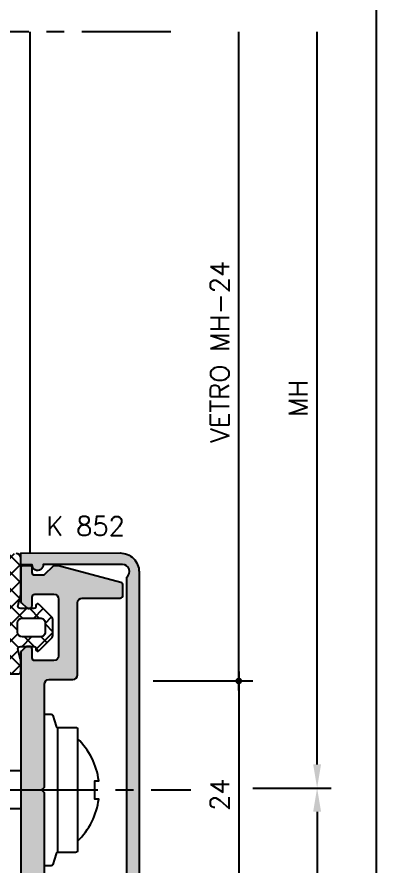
# Model space of a CAD drawing. Extents: x 0 to 4131, y -1600 to 527.
# Drawn here: x 402.1 to 440, y -1141.2 to -1051.6 of the extents above; entities that cross this region are included whole.
import ezdxf

# ---------------------------------------------------------------- set-up
doc = ezdxf.new("R2010")
doc.units = 0
doc.header["$LTSCALE"] = 7.5
doc.header["$MEASUREMENT"] = 0
doc.linetypes.add('CENTER', pattern=[2, 1.25, -0.25, 0.25, -0.25])
doc.layers.get('0').update_dxf_attribs({"linetype": 'CONTINUOUS'})
doc.layers.get('DEFPOINTS').update_dxf_attribs({"linetype": 'CONTINUOUS'})
for name, color, linetype in [('ASSI', 1, 'CENTER'), ('FILL', 8, 'CONTINUOUS'), ('FINE', 7, 'CONTINUOUS'), ('GOMMA', 3, 'CONTINUOUS'), ('GROSSA', 4, 'CONTINUOUS'), ('MARCHIO', 7, 'CONTINUOUS'), ('QUOTE', 254, 'CONTINUOUS'), ('VITERIA', 40, 'CONTINUOUS')]:
    doc.layers.add(name, color=color, linetype=linetype)
doc.styles.get("Standard").update_dxf_attribs({"font": 'romans.shx'})
doc.dimstyles.new('FRECCIA_1-1', dxfattribs={"dimtxt": 2, "dimasz": 2.5, "dimexe": 1.5, "dimexo": 1.5, "dimgap": 1, "dimtad": 3, "dimdsep": 46, "dimtxsty": 'Standard', "dimcen": 0, "dimclrt": 2, "dimaunit": 1, "dimadec": 0, "dimazin": 0, "dimtfac": 0.7, "dimtmove": 0, "dimatfit": 3, "dimfxl": 1, "dimtolj": 2, "dimarcsym": 0})
doc.dimstyles.new('SCALA_1-1$0', dxfattribs={"dimtxt": 2, "dimasz": 1, "dimexe": 1.5, "dimexo": 1.5, "dimgap": 1, "dimtad": 3, "dimdsep": 46, "dimtxsty": 'Standard', "dimblk1": 'PUNTO', "dimblk2": 'PUNTO', "dimsah": 1, "dimcen": 0.09, "dimclrt": 2, "dimadec": 0, "dimazin": 0, "dimtfac": 0.7, "dimtmove": 0, "dimatfit": 3, "dimldrblk": 'PUNTO', "dimfxl": 1, "dimtolj": 2, "dimarcsym": 0})

# ---------------------------------------------------------------- blocks, each defined once
blk = doc.blocks.new('k0855')
at = {"layer": 'GROSSA'}
blk.add_lwpolyline([(11.64999999999986, 0.8000000000004093, -0.4142135623730784), (11.14999999999986, 0.3000000000004093), (0.2999999999997272, 0.3000000000000682), (0, 0), (-0.3000000000001819, 0.3000000000000682), (-11.15000000000009, 0.2999999999997272, -0.4142135623731075), (-11.65000000000009, 0.7999999999997272), (-11.65000000000009, 3.300000000000637, 0.414213562373095), (-12.15000000000009, 3.800000000000637), (-19.75, 3.800000000000523, -0.414213562373095), (-20.25, 4.300000000000523), (-20.25, 8.300000000000523, 0.4142135623730795), (-20.55000000000018, 8.600000000000477), (-21.59774739507475, 8.600000000000477, 0.3394542588633896), (-21.88752514296152, 8.377645713531251), (-23.65000000000009, 1.800000000000523), (-23.65000000000009, 1.24487273393197), (-22.65000000000009, 0.2448727339319703), (-22.65000000000009, -0.6999999999995907, -0.4142135623731159), (-22.95000000000027, -0.9999999999995453), (-23.5, -0.9999999999995453, 0.414213562373109), (-23.65000000000009, -1.149999999999523), (-23.65000000000009, -2.049999999999272, 0.4142135623730534), (-23.5, -2.19999999999925), (-19.97426406871182, -2.199999999999363, 0.1989123673796788), (-19.76213203435577, -2.112132034355341), (-19.237867965644, -1.587867965643682, 0.1989123673796275), (-19.15000000000009, -1.37573593128775), (-19.15000000000009, -1.299999999999613, 0.4142135623731283), (-19.45000000000027, -0.9999999999995453), (-20.35000000000014, -0.9999999999995453, -0.414213562373095), (-20.65000000000009, -0.699999999999477), (-20.65000000000009, 1.300000000000637, -0.414213562373095), (-20.15000000000009, 1.800000000000637), (-14.15000000000009, 1.800000000000637, -0.414213562373095), (-13.65000000000009, 1.300000000000637), (-13.65000000000009, -0.699999999999477, -0.414213562373095), (-13.95000000000005, -0.9999999999995453), (-14.85000000000014, -0.9999999999995453, 0.414213562373095), (-15.15000000000009, -1.2999999999995), (-15.15000000000009, -1.475735931287431, 0.1989123673796724), (-15.06213203435618, -1.687867965643477), (-14.63786796564318, -2.112132034356478, 0.1989123673796574), (-14.42573593128691, -2.200000000000387), (14.42573593128782, -2.199999999999363, 0.1989123673796421), (14.63786796564386, -2.112132034355341), (15.06213203435573, -1.687867965643477, 0.1989123673796492), (15.14999999999964, -1.475735931287431), (15.14999999999964, -1.2999999999995, 0.4142135623731088), (14.84999999999991, -0.9999999999995453), (13.94999999999982, -0.9999999999995453, -0.414213562373095), (13.64999999999986, -0.699999999999477), (13.64999999999986, 1.300000000000637, -0.414213562373095), (14.14999999999986, 1.800000000000637), (20.13763493782221, 1.800000000000637, -0.414213562373095), (20.63763493782221, 1.300000000000637), (20.63763493782221, -0.699999999999477, -0.414213562373095), (20.33763493782226, -0.9999999999995453), (19.43763493782217, -0.9999999999995453, 0.4142135623731283), (19.13763493782221, -1.299999999999613), (19.13763493782221, -1.37573593128775, 0.198912367379612), (19.22550290346635, -1.587867965643682), (19.74976697217789, -2.112132034355341, 0.1989123673796789), (19.96189900653394, -2.199999999999363), (23.48763493782212, -2.19999999999925, 0.4142135623730674), (23.63763493782221, -2.049999999999272), (23.63763493782221, -1.149999999999523, 0.4142135623731507), (23.48763493782235, -0.9999999999995453), (22.93763493782217, -0.9999999999995453, -0.414213562373095), (22.63763493782221, -0.6999999999995907), (22.63763493782221, 0.2448727339319703), (23.63763493782221, 1.24487273393197), (23.63763493782221, 1.800000000000523), (21.91487984844571, 8.229409522551805, 0.3394542588633856), (21.43191693530116, 8.600000000000477), (20.53763493782208, 8.600000000000477, 0.4142135623730811), (20.23763493782235, 8.300000000000523), (20.23763493782212, 4.300000000000523, -0.414213562373095), (19.73763493782212, 3.800000000000523), (12.14999999999986, 3.800000000000637, 0.414213562373095), (11.64999999999986, 3.300000000000637)], format="xyb", close=True, dxfattribs=at)
blk = doc.blocks.new('*D462')
at = {"layer": 'DEFPOINTS', "color": 0, "transparency": 16777216}
for p in [(418.307292957707, -1053.137938959447), (433.7749583483093, -1053.137938959447), (425.4976481465986, -1132.941373091089)]:
    blk.add_point(p, dxfattribs=at)
at = {"layer": 'QUOTE', "color": 0, "lineweight": -2, "transparency": 16777216}
for p, q in [((433.7749583483093, -1130.441373091089), (433.7749583483093, -1053.137938959447)), ((426.9976481465986, -1132.941373091089), (435.2749583483093, -1132.941373091089))]:
    blk.add_line(p, q, dxfattribs=at)
at = {"layer": 'QUOTE', "color": 0, "transparency": 16777216}
blk.add_solid([(433.3582916816426, -1130.441373091089), (434.191625014976, -1130.441373091089), (433.7749583483093, -1132.941373091089)], dxfattribs=at)
at = {"layer": 'QUOTE', "color": 2, "transparency": 16777216, "insert": (431.7749583483089, -1091.789656025268), "char_height": 2, "attachment_point": 5, "rotation": 90}
blk.add_mtext('\\A2;MH', dxfattribs=at)
blk = doc.blocks.new('_None')
blk = doc.blocks.new('*D463')
at = {"layer": 'DEFPOINTS', "color": 0, "transparency": 16777216}
for p in [(425.4976481465986, -1132.941373091089), (418.307292957707, -1213.137938959447), (433.7749583483092, -1213.137938959447)]:
    blk.add_point(p, dxfattribs=at)
at = {"layer": 'QUOTE', "color": 0, "lineweight": -2, "transparency": 16777216}
for p, q in [((426.9976481465986, -1132.941373091089), (435.2749583483091, -1132.941373091089)), ((433.7749583483091, -1135.441373091089), (433.7749583483092, -1213.137938959447))]:
    blk.add_line(p, q, dxfattribs=at)
at = {"layer": 'QUOTE', "color": 0, "transparency": 16777216}
blk.add_solid([(433.3582916816424, -1135.441373091089), (434.1916250149758, -1135.441373091089), (433.7749583483091, -1132.941373091089)], dxfattribs=at)
at = {"layer": 'QUOTE', "color": 2, "transparency": 16777216, "insert": (431.7749583483087, -1174.289656025268), "char_height": 2, "attachment_point": 5, "rotation": 90}
blk.add_mtext('\\A2;MH', dxfattribs=at)
blk = doc.blocks.new('PUNTO')
blk.add_line((-1, 0), (1, 0))
at = {"const_width": 0.35}
blk.add_lwpolyline([(-0.1750000000000114, 0, 1), (0.1750000000000114, 0, 1)], format="xyb", close=True, dxfattribs=at)
blk = doc.blocks.new('*D464')
at = {"layer": 'DEFPOINTS', "color": 0, "transparency": 16777216}
for p in [(418.307292957707, -1053.137938959447), (425.4976481465988, -1053.137938959447), (416.703951033391, -1121.637414403749)]:
    blk.add_point(p, dxfattribs=at)
at = {"layer": 'QUOTE', "color": 0, "lineweight": -2, "transparency": 16777216}
for p, q in [((425.4976481465988, -1120.637414403749), (425.4976481465988, -1053.137938959447)), ((418.203951033391, -1121.637414403749), (426.9976481465988, -1121.637414403749))]:
    blk.add_line(p, q, dxfattribs=at)
at = {"layer": 'QUOTE', "color": 0, "lineweight": -2, "transparency": 16777216, "rotation": 270}
blk.add_blockref('PUNTO', (425.4976481465988, -1121.637414403749), dxfattribs=at)
at = {"layer": 'QUOTE', "color": 2, "transparency": 16777216, "insert": (423.4976481465984, -1086.887676681598), "char_height": 2, "attachment_point": 5, "rotation": 90}
blk.add_mtext('\\A2;{\\Fromans.shx|c1;VETRO MH-2}4', dxfattribs=at)
blk = doc.blocks.new('*D466')
at = {"layer": 'DEFPOINTS', "color": 0, "transparency": 16777216}
for p in [(414.9660103546144, -1121.63741440375), (414.9660103546144, -1145.637414403749), (425.4976481465987, -1145.637414403749)]:
    blk.add_point(p, dxfattribs=at)
at = {"layer": 'QUOTE', "color": 0, "lineweight": -2, "transparency": 16777216}
for p, q in [((416.4660103546144, -1121.63741440375), (426.9976481465987, -1121.63741440375)), ((425.4976481465987, -1122.63741440375), (425.4976481465987, -1144.637414403749)), ((416.4660103546144, -1145.637414403749), (426.9976481465987, -1145.637414403749))]:
    blk.add_line(p, q, dxfattribs=at)
for p, rotation in [((425.4976481465987, -1121.63741440375), 90), ((425.4976481465987, -1145.637414403749), 270)]:
    blk.add_blockref('PUNTO', p, dxfattribs=dict(at, rotation=rotation))
at = {"layer": 'QUOTE', "color": 2, "transparency": 16777216, "insert": (423.4976481465984, -1133.637414403749), "char_height": 2, "attachment_point": 5, "rotation": 90}
blk.add_mtext('\\A2;24', dxfattribs=at)

msp = doc.modelspace()

# ---------------------------------------------------------------- hatches: boundary and pattern name
at = {"layer": 'FILL'}
h = msp.add_hatch(dxfattribs=at)
h.set_pattern_fill('ANSI37', color=137, scale=10, angle=90, style=0)
h.set_pattern_definition([(135, (229.9999996891377, -1280.000001474784), (-0.8838834764831844, -0.8838834764831843), []), (225, (229.9999996891377, -1280.000001474784), (0.8838834764831843, -0.8838834764831844), [])])
h.paths.add_polyline_path([(402.458681106056, -1119.414557962131, -0.03997750734531213), (402.4689033581693, -1119.541859693953), (402.4689033581693, -1120.593596934839, -0.4142135623731506), (402.1689033581693, -1120.893596934839), (399.4601268297197, -1120.893596934839, -0.1316524980088336), (399.3101268292892, -1120.853404555726), (398.6189033551946, -1120.454326498191, -0.5773502699886991), (398.6189033566784, -1119.934711255561), (399.5379559170524, -1119.404096014566, 0.5773502691896143), (399.5379559170524, -1118.884480772295), (398.6189033551946, -1118.353865524564, -0.5773502699886969), (398.6189033566785, -1117.834250281933), (399.5379559170524, -1117.303635045483, 0.5773502691896142), (399.5379559170524, -1116.784019803213), (398.6189033551947, -1116.253404555481, -0.5773502699886969), (398.6189033566785, -1115.733789312851), (399.5379559170525, -1115.203174076401, 0.5773502691896143), (399.5379559170525, -1114.68355883413), (398.6189033551948, -1114.152943585947, -0.5773502704903818), (398.6189033570696, -1113.633328343091), (399.537955916068, -1113.102713109731, 0.5773502700173057), (399.5379559175742, -1112.583097867088), (398.6189033541536, -1112.05248262394, -0.5773502698239584), (398.6189033558104, -1111.532867381384), (400.0382892557957, -1110.713384553963, 0.5220051325606436), (400.1079472952636, -1109.89589982604), (398.3484436341641, -1107.369857569912, -0.8769764629927508), (398.6680653955922, -1106.868151900865), (399.2258195538947, -1107.403646524662, 0.07546705698885332), (399.9883067972967, -1107.957295133456), (401.9689033581691, -1108.193596934839, -0.4142135623730951), (402.4689033581691, -1108.693596934839), (402.4689033581692, -1112.534485943292), (402.1791256102825, -1113.615951221308, 0.4931454260312984), (402.4689033581692, -1113.993596934839), (403.2325762149534, -1113.993596934838, 0.05088627350142879), (403.2931674268808, -1113.999779465928), (403.368903358169, -1113.999779465928, 0.05088627350199604), (403.4294945700971, -1113.993596934838), (403.8464912044632, -1113.993596934838, 0.3888787318528493), (404.0457301440816, -1113.811028083388), (404.0575290662148, -1113.676165786288, -0.637070260807382), (404.3981893620705, -1113.552175578601), (405.7224567487624, -1114.876442965293, -0.1989123673796531), (405.8689033581691, -1115.229996355886), (405.8689033581692, -1116.757197513791, -0.1989123673796624), (405.7224567487625, -1117.110750904385), (404.3981893620705, -1118.435018291077, -0.6370702608073785), (404.0575290662148, -1118.311028083389), (404.0457301440816, -1118.17616578629, 0.3888787318528493), (403.8464912044632, -1117.993596934839), (403.4294945700961, -1117.993596934839, 0.0508862735010898), (403.3689033581691, -1117.98741440375), (403.1931674268811, -1117.98741440375, 0.05088627350053079), (403.1325762149547, -1117.993596934839), (402.4689033581691, -1117.993596934839, 0.4931454260312355), (402.1791256102824, -1118.371242648369)])
h.paths.add_polyline_path([(402.6358229796571, -1116.993596934838), (404.5374266914936, -1116.993596934839, 0.4410091218321642), (405.0353754759893, -1116.44835306211), (405.0353754759891, -1115.538840807567, 0.4410091218320471), (404.5374266914937, -1114.993596934839), (402.6358229796571, -1114.993596934839, 0.4142135623730951), (402.1358229796571, -1115.493596934839), (402.1358229796572, -1116.493596934838, 0.4142135623730284)], flags=16)
h = msp.add_hatch(color=253, dxfattribs=at)
edge = h.paths.add_edge_path()
edge.add_line((404.8473285342931, -1156.949009782525), (413.2160103546141, -1156.937321918288))
edge.add_arc((413.2160103546113, -1156.18732191829), 0.74999999999838, 270.0000000002171, 413.1301023539071)
edge.add_line((413.6660103546129, -1155.587321918293), (413.6660103546182, -1110.687321918288))
edge.add_arc((413.2160103546141, -1110.087321918291), 0.7499999999997499, 306.8698976462427, 450)
edge.add_line((413.2160103546141, -1109.337321918291), (404.8473223151825, -1109.332206146133))
edge.add_arc((404.2677295068503, -1109.395831787718), 0.583074648512037, -182.0693384539992, 6.264642903004585, ccw=False)
edge.add_line((403.6850351044187, -1109.37477759307), (402.4689033581683, -1109.330835735389))
edge.add_line((402.4689033581683, -1109.330835735389), (402.4689033581683, -1108.131628305899))
edge.add_line((402.4689033581683, -1108.131628305899), (412.9655486513012, -1108.129087403533))
edge.add_arc((412.9660103546142, -1110.129087350241), 1.999999999999935, -7.958078640513122e-13, 90.01322682572749, ccw=False)
edge.add_line((414.9660103546141, -1110.129087350241), (414.9660103546141, -1156.145741457256))
edge.add_arc((412.9660103546141, -1156.145741457256), 2.000000000000057, -89.9708159141536, 7.958078640513122e-13, ccw=False)
edge.add_line((412.9670290713444, -1158.14574119781), (402.4689112432513, -1158.151348275438))
edge.add_line((402.4689112432513, -1158.151348275438), (402.4689112432513, -1156.952140722337))
edge.add_line((402.4689112432513, -1156.952140722337), (403.6850101301344, -1156.907298683841))
edge.add_arc((404.2676887884087, -1156.885813178751), 0.583074648512006, -6.222231991426725, 182.1117493655718, ccw=False)
h = msp.add_hatch(color=253, dxfattribs=at)
edge = h.paths.add_edge_path()
edge.add_arc((405.4689033581685, -1144.287414403748), 0.5000000000000284, 180.0000000000032, 270, ccw=False)
edge.add_line((404.9689033581685, -1144.287414403748), (404.9689033581682, -1133.437414403748))
edge.add_line((404.9689033581682, -1133.437414403748), (404.6689033581681, -1133.137414403748))
edge.add_line((404.6689033581681, -1133.137414403748), (404.9689033581682, -1132.837414403748))
edge.add_line((404.9689033581682, -1132.837414403748), (404.9689033581678, -1121.987414403748))
edge.add_arc((405.4689033581678, -1121.987414403748), 0.5, 90, 180.0000000000032, ccw=False)
edge.add_line((405.4689033581678, -1121.487414403748), (407.9689033581687, -1121.487414403748))
edge.add_arc((407.9689033581687, -1120.987414403748), 0.5, 270, 360)
edge.add_line((408.4689033581687, -1120.987414403748), (408.4689033581686, -1113.387414403748))
edge.add_arc((408.9689033581686, -1113.387414403748), 0.5, 90, 180, ccw=False)
edge.add_line((408.9689033581686, -1112.887414403748), (412.9689033581686, -1112.887414403748))
edge.add_arc((412.9689033581685, -1112.587414403748), 0.3000000000000966, 270.0000000000217, 360.0000000000163)
edge.add_line((413.2689033581686, -1112.587414403748), (413.2689033581686, -1111.539667008674))
edge.add_arc((412.9689033581686, -1111.539667008673), 0.3000000000000114, 359.9999999999946, 434.9999999999959)
edge.add_line((413.0465490716994, -1111.249889260787), (406.4689033581686, -1109.487414403748))
edge.add_line((406.4689033581686, -1109.487414403748), (405.9137760921001, -1109.487414403748))
edge.add_line((405.9137760921001, -1109.487414403748), (404.9137760921001, -1110.487414403748))
edge.add_line((404.9137760921001, -1110.487414403748), (403.9689033581685, -1110.487414403748))
edge.add_arc((403.9689033581686, -1110.187414403748), 0.3000000000000398, 179.9999999999729, 269.9999999999783, ccw=False)
edge.add_line((403.6689033581686, -1110.187414403748), (403.6689033581686, -1109.637414403748))
edge.add_arc((403.5189033581685, -1109.637414403748), 0.1500000000000341, 359.9999999999783, 449.9999999999783)
edge.add_line((403.5189033581686, -1109.487414403748), (402.6189033581688, -1109.487414403748))
edge.add_arc((402.6189033581689, -1109.637414403748), 0.1500000000000625, 90.0000000000217, 180.0000000000109)
edge.add_line((402.4689033581689, -1109.637414403748), (402.4689033581687, -1113.163150335037))
edge.add_arc((402.7689033581688, -1113.163150335037), 0.3000000000000682, 179.9999999999837, 224.9999999999885)
edge.add_line((402.5567713238128, -1113.375282369393), (403.0810353925244, -1113.899546438104))
edge.add_arc((403.2931674268802, -1113.687414403748), 0.2999999999999341, 225.0000000000269, 270.0000000000217)
edge.add_line((403.2931674268804, -1113.987414403748), (403.3689033581685, -1113.987414403748))
edge.add_arc((403.3689033581685, -1113.687414403748), 0.3000000000000966, 270.0000000000054, 360.0000000000163)
edge.add_line((403.6689033581686, -1113.687414403748), (403.6689033581686, -1112.787414403748))
edge.add_arc((403.9689033581686, -1112.787414403748), 0.3000000000000114, 89.99999999998909, 179.9999999999891, ccw=False)
edge.add_line((403.9689033581686, -1112.487414403748), (405.9689033581687, -1112.487414403748))
edge.add_arc((405.9689033581687, -1112.987414403748), 0.5, 0, 90, ccw=False)
edge.add_line((406.4689033581687, -1112.987414403748), (406.4689033581687, -1118.987414403748))
edge.add_arc((405.9689033581687, -1118.987414403748), 0.5, -90, 0, ccw=False)
edge.add_line((405.9689033581687, -1119.487414403748), (403.9689033581686, -1119.487414403748))
edge.add_arc((403.9689033581686, -1119.187414403748), 0.3000000000000114, 180.0000000000109, 270.00000000001086, ccw=False)
edge.add_line((403.6689033581686, -1119.187414403748), (403.6689033581686, -1118.287414403748))
edge.add_arc((403.3689033581686, -1118.287414403748), 0.2999999999999545, 0, 90)
edge.add_line((403.3689033581686, -1117.987414403748), (403.1931674268807, -1117.987414403748))
edge.add_arc((403.1931674268804, -1118.287414403748), 0.3000000000000114, 89.999999999962, 134.9999999999654)
edge.add_line((402.9810353925246, -1118.075282369392), (402.5567713238116, -1118.499546438105))
edge.add_arc((402.768903358168, -1118.711678472461), 0.300000000000316, 135.0000000000614, 180.0000000000597)
edge.add_line((402.4689033581677, -1118.711678472461), (402.4689033581687, -1147.563150335036))
edge.add_arc((402.7689033581689, -1147.563150335036), 0.3000000000001251, 179.9999999999946, 224.9999999999885)
edge.add_line((402.5567713238128, -1147.775282369392), (402.9810353925246, -1148.199546438104))
edge.add_arc((403.1931674268804, -1147.987414403748), 0.3000000000000346, 225.0000000000384, 270.000000000038)
edge.add_line((403.1931674268807, -1148.287414403748), (403.3689033581686, -1148.287414403748))
edge.add_arc((403.3689033581687, -1147.987414403748), 0.2999999999998408, 269.9999999999783, 359.9999999999783)
edge.add_line((403.6689033581686, -1147.987414403748), (403.6689033581686, -1147.087414403748))
edge.add_arc((403.9689033581686, -1147.087414403748), 0.3000000000000114, 89.99999999998909, 179.9999999999891, ccw=False)
edge.add_line((403.9689033581686, -1146.787414403748), (405.9689033581687, -1146.787414403748))
edge.add_arc((405.9689033581687, -1147.287414403748), 0.5, 0, 90, ccw=False)
edge.add_line((406.4689033581687, -1147.287414403748), (406.4689033581687, -1153.275049341571))
edge.add_arc((405.9689033581687, -1153.275049341571), 0.5, -90, 0, ccw=False)
edge.add_line((405.9689033581687, -1153.775049341571), (403.9689033581686, -1153.775049341571))
edge.add_arc((403.9689033581686, -1153.47504934157), 0.3000000000000114, 180.0000000000109, 270.00000000001086, ccw=False)
edge.add_line((403.6689033581686, -1153.475049341571), (403.6689033581686, -1152.575049341571))
edge.add_arc((403.3689033581686, -1152.575049341571), 0.2999999999999829, 8.142219984547067e-12, 90.00000000001629)
edge.add_line((403.3689033581685, -1152.275049341571), (403.2931674268804, -1152.275049341571))
edge.add_arc((403.2931674268805, -1152.575049341571), 0.3000000000000682, 90.00000000003257, 135.000000000023)
edge.add_line((403.0810353925244, -1152.362917307215), (402.5567713238128, -1152.887181375926))
edge.add_arc((402.7689033581688, -1153.099313410282), 0.3000000000000647, 135.0000000000096, 180.0000000000136)
edge.add_line((402.4689033581687, -1153.099313410282), (402.4689033581689, -1156.625049341571))
edge.add_arc((402.6189033581689, -1156.625049341571), 0.1500000000000341, 179.9999999999783, 269.9999999999783)
edge.add_line((402.6189033581688, -1156.775049341571), (403.5189033581686, -1156.775049341571))
edge.add_arc((403.5189033581687, -1156.625049341571), 0.1499999999999062, 269.9999999999674, 359.9999999999837)
edge.add_line((403.6689033581686, -1156.625049341571), (403.6689033581686, -1156.075049341571))
edge.add_arc((403.9689033581685, -1156.075049341571), 0.2999999999999545, 90, 180, ccw=False)
edge.add_line((403.9689033581685, -1155.775049341571), (404.9137760921001, -1155.775049341571))
edge.add_line((404.9137760921001, -1155.775049341571), (405.9137760921001, -1156.775049341571))
edge.add_line((405.9137760921001, -1156.775049341571), (406.4689033581686, -1156.775049341571))
edge.add_line((406.4689033581686, -1156.775049341571), (412.8983128807199, -1155.052294252194))
edge.add_arc((412.7689033581686, -1154.56933133905), 0.4999999999999677, 285.0000000000056, 360.0000000000065)
edge.add_line((413.2689033581686, -1154.56933133905), (413.2689033581686, -1153.67504934157))
edge.add_arc((412.9689033581687, -1153.67504934157), 0.2999999999998408, 2.171258662546913e-11, 90.0000000000217)
edge.add_line((412.9689033581686, -1153.375049341571), (408.9689033581686, -1153.375049341571))
edge.add_arc((408.9689033581686, -1152.875049341571), 0.5, 180, 270, ccw=False)
edge.add_line((408.4689033581686, -1152.875049341571), (408.4689033581687, -1145.287414403748))
edge.add_arc((407.9689033581687, -1145.287414403748), 0.5, 0, 90)
edge.add_line((407.9689033581687, -1144.787414403748), (405.4689033581685, -1144.787414403748))

# ---------------------------------------------------------------- linework, layer by layer
at = {"layer": 'ASSI'}
for p, q in [((418.3072929577068, -1053.137938959446), (253.8331222647735, -1053.137938959446)), ((251.2424872871343, -1133.137414403749), (420.4429267515766, -1133.137414403749))]:
    msp.add_line(p, q, dxfattribs=at)
at = {"layer": 'FINE'}
msp.add_line((403.4689033581683, -1108.131628305899), (403.4689033581683, -1053.137938959446), dxfattribs=at)
at = {"layer": 'GOMMA'}
msp.add_lwpolyline([(399.4601268297197, -1120.893596934839), (402.1689033581693, -1120.893596934839, 0.4142135623731505), (402.4689033581693, -1120.593596934839), (402.4689033581693, -1119.542203675662, 0.04008518434644911), (402.458681106056, -1119.414557962131), (402.1791256102824, -1118.371242648369, -0.4931454260312356), (402.4689033581691, -1117.993596934839), (403.8464912044632, -1117.993596934839, -0.3888787318528493), (404.0457301440816, -1118.17616578629), (404.0575290662148, -1118.311028083389, 0.6370702608073786), (404.3981893620705, -1118.435018291077), (405.7224567487625, -1117.110750904385, 0.1989123673796624), (405.8689033581692, -1116.757197513791), (405.8689033581691, -1115.229996355886, 0.1989123673796531), (405.7224567487624, -1114.876442965293), (404.3981893620705, -1113.552175578601, 0.637070260807382), (404.0575290662148, -1113.676165786288), (404.0457301440816, -1113.811028083388, -0.3888787318528493), (403.8464912044632, -1113.993596934838), (402.4689033581692, -1113.993596934839, -0.4931454260312984), (402.1791256102825, -1113.615951221308), (402.4689033581692, -1112.534485943292), (402.4689033581691, -1108.693596934839, 0.414213562373095), (401.9689033581691, -1108.193596934839)], format="xyb", dxfattribs=at)
msp.add_lwpolyline([(404.5374266914936, -1116.993596934839), (402.6358229796571, -1116.993596934838, -0.4142135623730284), (402.1358229796572, -1116.493596934838), (402.1358229796571, -1115.493596934839, -0.414213562373095), (402.6358229796571, -1114.993596934839), (404.5374266914937, -1114.993596934839, -0.4410091218320472), (405.0353754759891, -1115.538840807567), (405.0353754759893, -1116.44835306211, -0.4410091218321642)], format="xyb", close=True, dxfattribs=at)
at = {"layer": 'GROSSA'}
msp.add_lwpolyline([(404.8473285342931, -1156.949009782525), (413.2160103546141, -1156.937321918288, 0.7207592200530415), (413.6660103546129, -1155.587321918293), (413.6660103546182, -1110.687321918288, 0.7207592200534798), (413.2160103546141, -1109.337321918291), (404.8473223151825, -1109.332206146133, -1.075506706590505), (403.6850351044187, -1109.37477759307), (402.4689033581683, -1109.330835735389), (402.4689033581683, -1108.131628305899), (412.9655486513012, -1108.129087403533, -0.4142811788749139), (414.9660103546141, -1110.129087350241), (414.9660103546141, -1156.145741457256, -0.4140643826233402), (412.9670290713444, -1158.14574119781), (402.4689112432513, -1158.151348275438), (402.4689112432513, -1156.952140722337), (403.6850101301344, -1156.907298683841, -1.07550670659048)], format="xyb", close=True, dxfattribs=at)
at = {"layer": 'MARCHIO'}
msp.add_lwpolyline([(229.9999999999998, -1280), (229.9999999999998, -983), (439.9999999999998, -983), (439.9999999999998, -1280)], close=True, dxfattribs=at)
at = {"layer": 'VITERIA'}
for p, q in [((406.3832234019824, -1139.737414403748), (406.3832234019824, -1126.537414403748)), ((402.4689033581682, -1131.137414403747), (400.9689033581688, -1131.137414403747)), ((402.4689033581683, -1135.137414403747), (400.9689033581688, -1135.137414403747))]:
    msp.add_line(p, q, dxfattribs=at)
for points in [[(404.9689033581684, -1125.137414403748), (405.6645408168919, -1125.137414403748, -0.3309619514747992), (405.856055406132, -1125.279776203671), (406.1917088127423, -1126.395052603826, 0.3309619514747942), (406.3832234019824, -1126.537414403748), (408.2689033581682, -1126.537414403748, -0.414213562373095), (408.4689033581683, -1126.737414403748), (408.4689033581683, -1133.137414403748), (408.4689033581683, -1139.537414403748, -0.414213562373095), (408.2689033581682, -1139.737414403748), (406.3832234019824, -1139.737414403748, 0.3309619514747943), (406.1917088127423, -1139.879776203671), (405.856055406132, -1140.995052603826, -0.3309619514747993), (405.6645408168919, -1141.137414403748), (404.9689033581684, -1141.137414403748)], [(408.4689033581682, -1138.537414403748, 0.1708492709052984), (410.7072075918018, -1134.096731304255), (410.2899575701581, -1134.096731304255), (410.2899575701581, -1132.178097503242), (410.7072075918017, -1132.178097503242, 0.170849270905298), (408.4689033581682, -1127.737414403749, 0.170849270905298)]]:
    msp.add_lwpolyline(points, format="xyb", dxfattribs=at)

# ---------------------------------------------------------------- block references
at = {"layer": 'QUOTE', "rotation": 270}
msp.add_blockref('k0855', (404.6689033581681, -1133.137414403748), dxfattribs=at)

# ---------------------------------------------------------------- texts
at = {"layer": 'QUOTE', "color": 2}
msp.add_text('K 852', height=2, dxfattribs=at).set_placement((405.1463499945237, -1106.291635662719))

# ---------------------------------------------------------------- dimensions: what is measured, and where the dimension line sits
at = {"layer": 'QUOTE'}
for base, p1, p2, text, dimstyle, override, picture, middle in [((425.4976481465988, -1053.137938959447), (416.7039510333908, -1121.637414403749), (418.3072929577068, -1053.137938959446), '{\\Fromans.shx|c1;VETRO MH-2}4', 'SCALA_1-1$0', {"dimblk2": 'None', "dimse2": 1}, '*D464', (423.4976481465984, -1086.887676681598)), ((433.7749583483093, -1053.137938959447), (425.4976481465984, -1132.941373091088), (418.3072929577068, -1053.137938959446), 'MH', 'FRECCIA_1-1', {"dimblk2": 'None', "dimsah": 1, "dimse2": 1}, '*D462', (431.7749583483089, -1091.789656025268)), ((433.7749583483092, -1213.137938959447), (425.4976481465984, -1132.941373091088), (418.3072929577068, -1213.137938959446), 'MH', 'FRECCIA_1-1', {"dimblk2": 'None', "dimsah": 1, "dimse2": 1}, '*D463', (431.7749583483087, -1174.289656025268))]:
    dim = msp.add_linear_dim(base=base, p1=p1, p2=p2, angle=90, text=text, dimstyle=dimstyle, override=override, dxfattribs=at)
    dim.commit()
    dim.dimension.update_dxf_attribs({"geometry": picture, "text_midpoint": middle})
dim = msp.add_linear_dim(base=(425.4976481465987, -1145.637414403749), p1=(414.9660103546141, -1121.637414403749), p2=(414.9660103546141, -1145.637414403749), angle=90, dimstyle='SCALA_1-1$0', dxfattribs=at)
dim.commit()
dim.dimension.update_dxf_attribs({"geometry": '*D466', "text_midpoint": (423.4976481465984, -1133.637414403749)})

doc.saveas('drawing.dxf')
